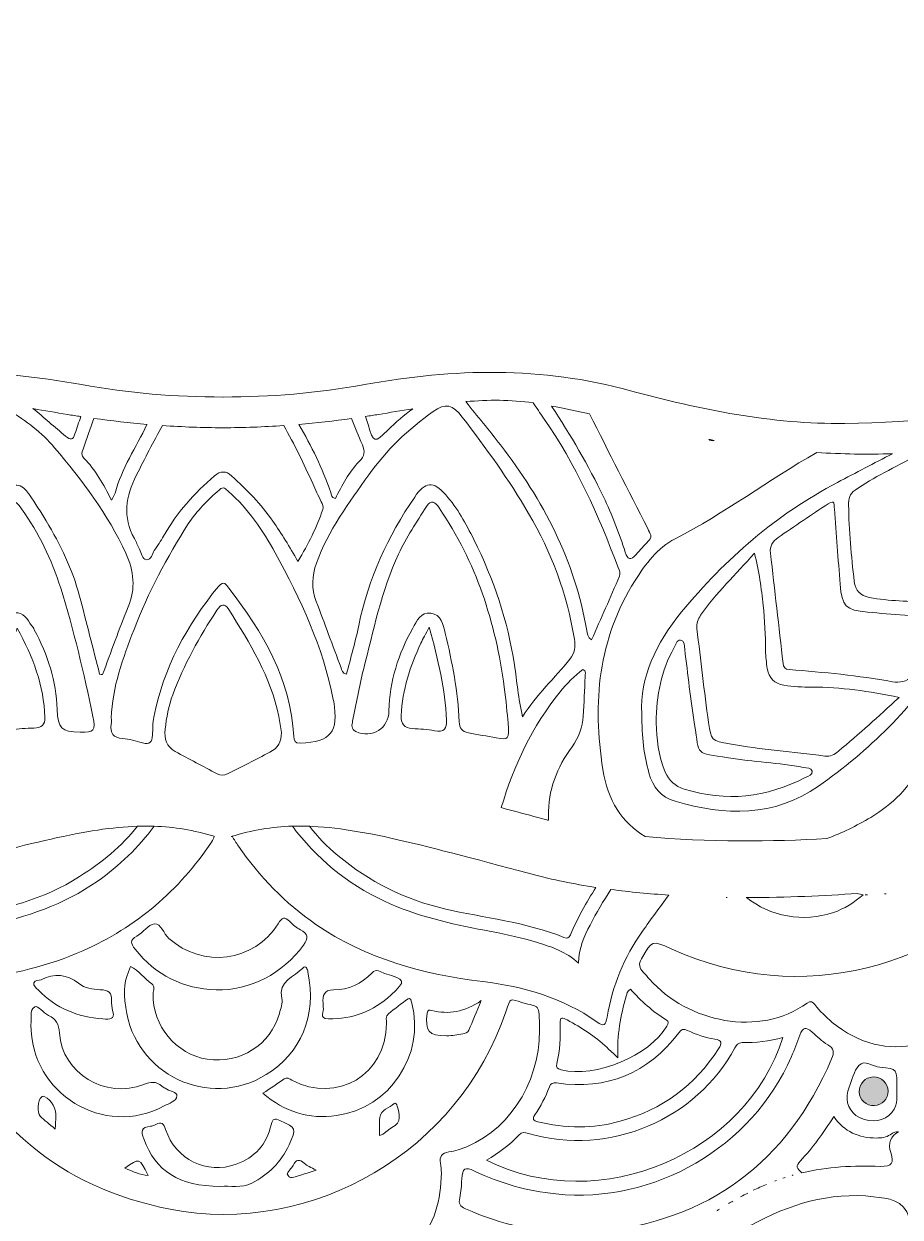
# Model space of a CAD drawing. Extents: x 316 to 1684, y -1896 to -103.
# Drawn here: x 911 to 1302, y -903 to -371 of the extents above; entities that cross this region are included whole.
import ezdxf

# ---------------------------------------------------------------- set-up
doc = ezdxf.new("R2010")
doc.units = 0
doc.header["$MEASUREMENT"] = 0
doc.layers.add('Layer 1', color=7, linetype='Continuous')

# ---------------------------------------------------------------- blocks, each defined once
blk = doc.blocks.new('block 2')
at = {"layer": 'Layer 1', "true_color": 0xfbd4ad}
h = blk.add_hatch(color=41, dxfattribs=at)
h.dxf.hatch_style = 2
edge = h.paths.add_edge_path()
edge.add_spline(control_points=[(1289.55, -840.44), (1285.96, -840.52), (1283.17, -843.49), (1283.29, -847.11), (1283.4, -850.64), (1286.46, -853.38), (1290.1, -853.21), (1293.47, -853.05), (1296.19, -850.16), (1296.16, -846.77), (1296.12, -843.18), (1293.17, -840.35), (1289.55, -840.44)], knot_values=[0, 0, 0, 0, 1, 1, 1, 2, 2, 2, 3, 3, 3, 4, 4, 4, 4], degree=3, periodic=1)
at = {"layer": 'Layer 1', "lineweight": 0}
for points, knots in [([(1673.34, -762.19), (1662.42, -742.78), (1645.38, -729.84), (1626.13, -719.79), (1579.9, -695.65), (1530.89, -691.29), (1480.17, -700.46), (1472.26, -701.89), (1464.42, -703.7), (1456.37, -704.91), (1469.08, -697.31), (1482.2, -690.52), (1494.42, -682.22), (1597.01, -612.54), (1651.13, -515.77), (1656.09, -391.82), (1657.77, -349.83), (1651.93, -308.69), (1637.06, -269.34), (1611.07, -200.5), (1565.67, -148.18), (1500.72, -113.18), (1495.34, -110.26), (1489.49, -108.12), (1483.74, -105.96), (1478.61, -104.02), (1473.29, -103.35), (1467.76, -104.63), (1456.24, -107.26), (1452.69, -116.14), (1459.89, -125.56), (1462.54, -129.04), (1465.99, -132.02), (1469.48, -134.7), (1504.07, -161.2), (1530.16, -194), (1547, -234.47), (1562.92, -272.74), (1566.44, -312.54), (1564.66, -353.22), (1563.42, -381.55), (1557.91, -408.96), (1544.9, -434.47), (1526.94, -469.68), (1498.13, -493.38), (1462.73, -508.98), (1403.63, -535.05), (1341.45, -548.51), (1276.91, -549.25), (1244.48, -549.61), (1212.44, -543.11), (1181.42, -534.64), (1141.75, -523.78), (1102.93, -524.66), (1063.01, -531.94), (1042.09, -535.74), (1021.1, -537.48), (1000.09, -537.46), (1000.09, -537.46), (999.91, -537.46), (999.91, -537.46), (978.9, -537.48), (957.91, -535.74), (936.99, -531.94), (897.07, -524.66), (858.25, -523.78), (818.58, -534.64), (787.56, -543.11), (755.52, -549.61), (723.09, -549.25), (658.55, -548.51), (596.37, -535.05), (537.27, -508.98), (501.87, -493.38), (473.06, -469.68), (455.1, -434.47), (442.09, -408.96), (436.58, -381.55), (435.34, -353.22), (433.56, -312.54), (437.08, -272.74), (453, -234.47), (469.84, -194), (495.93, -161.2), (530.52, -134.7), (534.01, -132.02), (537.46, -129.04), (540.11, -125.56), (547.31, -116.14), (543.76, -107.26), (532.24, -104.63), (526.71, -103.35), (521.39, -104.02), (516.26, -105.96), (510.51, -108.12), (504.66, -110.26), (499.28, -113.18), (434.33, -148.18), (388.93, -200.5), (362.94, -269.34), (348.07, -308.69), (342.23, -349.83), (343.91, -391.82), (348.87, -515.77), (402.99, -612.54), (505.58, -682.22), (517.8, -690.52), (530.92, -697.31), (543.63, -704.91), (535.58, -703.7), (527.74, -701.89), (519.83, -700.46), (469.11, -691.29), (420.1, -695.65), (373.87, -719.79), (354.62, -729.84), (337.58, -742.78), (326.66, -762.19), (315.82, -781.5), (317.18, -798.64), (331.61, -815.49), (368.81, -858.94), (417.78, -881), (472.89, -890.53), (504.31, -895.96), (535.11, -888.26), (565.83, -882.51), (590.21, -877.94), (614, -870.13), (639.08, -869.18), (649.66, -868.8), (660.2, -868.1), (670.74, -869.82), (672.19, -870.05), (673.96, -870.13), (674.55, -871.64), (675.23, -873.37), (673.43, -874.11), (672.36, -875.01), (668.06, -878.69), (663.71, -882.32), (659.38, -885.99), (620.72, -918.68), (588.9, -956.77), (568.23, -1003.36), (540.49, -1065.86), (541.29, -1129.7), (560.55, -1194.12), (578.08, -1252.81), (607.58, -1305.64), (640.94, -1356.5), (684.92, -1423.6), (735.47, -1485.8), (785.51, -1548.36), (833.7, -1608.6), (882.43, -1668.47), (924.51, -1733.29), (952.78, -1776.85), (977.69, -1822.09), (992.65, -1872.18), (994.88, -1879.62), (997.22, -1887), (999.91, -1895.77), (999.93, -1895.86), (999.96, -1895.94), (999.99, -1896.03), (999.99, -1896.01), (1000, -1896.01), (1000, -1896), (1000, -1896.01), (1000.01, -1896.01), (1000.01, -1896.03), (1000.04, -1895.94), (1000.07, -1895.86), (1000.09, -1895.77), (1002.78, -1887), (1005.12, -1879.62), (1007.35, -1872.18), (1022.31, -1822.09), (1047.22, -1776.85), (1075.49, -1733.29), (1117.57, -1668.47), (1166.3, -1608.6), (1214.49, -1548.36), (1264.53, -1485.8), (1315.08, -1423.6), (1359.06, -1356.5), (1392.42, -1305.64), (1421.92, -1252.81), (1439.45, -1194.12), (1458.71, -1129.7), (1459.51, -1065.86), (1431.77, -1003.36), (1411.1, -956.77), (1379.28, -918.68), (1340.62, -885.99), (1336.29, -882.32), (1331.94, -878.69), (1327.64, -875.01), (1326.57, -874.11), (1324.77, -873.37), (1325.45, -871.64), (1326.04, -870.13), (1327.81, -870.05), (1329.26, -869.82), (1339.8, -868.1), (1350.34, -868.8), (1360.92, -869.18), (1386, -870.13), (1409.79, -877.94), (1434.17, -882.51), (1464.89, -888.26), (1495.69, -895.96), (1527.11, -890.53), (1582.22, -881), (1631.19, -858.94), (1668.39, -815.49), (1682.82, -798.64), (1684.18, -781.5), (1673.34, -762.19)], [0, 0, 0, 0, 1, 1, 1, 2, 2, 2, 3, 3, 3, 4, 4, 4, 5, 5, 5, 6, 6, 6, 7, 7, 7, 8, 8, 8, 9, 9, 9, 10, 10, 10, 11, 11, 11, 12, 12, 12, 13, 13, 13, 14, 14, 14, 15, 15, 15, 16, 16, 16, 17, 17, 17, 18, 18, 18, 19, 19, 19, 20, 20, 20, 21, 21, 21, 22, 22, 22, 23, 23, 23, 24, 24, 24, 25, 25, 25, 26, 26, 26, 27, 27, 27, 28, 28, 28, 29, 29, 29, 30, 30, 30, 31, 31, 31, 32, 32, 32, 33, 33, 33, 34, 34, 34, 35, 35, 35, 36, 36, 36, 37, 37, 37, 38, 38, 38, 39, 39, 39, 40, 40, 40, 41, 41, 41, 42, 42, 42, 43, 43, 43, 44, 44, 44, 45, 45, 45, 46, 46, 46, 47, 47, 47, 48, 48, 48, 49, 49, 49, 50, 50, 50, 51, 51, 51, 52, 52, 52, 53, 53, 53, 54, 54, 54, 55, 55, 55, 56, 56, 56, 57, 57, 57, 58, 58, 58, 59, 59, 59, 60, 60, 60, 61, 61, 61, 62, 62, 62, 63, 63, 63, 64, 64, 64, 65, 65, 65, 66, 66, 66, 67, 67, 67, 68, 68, 68, 69, 69, 69, 70, 70, 70, 71, 71, 71, 72, 72, 72, 73, 73, 73, 73]), ([(904.63, -543.39), (912.18, -547.99), (919.17, -553.26), (925, -560.11), (937.35, -574.59), (948.68, -589.71), (956.7, -607.11), (960.34, -614.98), (961.15, -622.75), (957.76, -631), (953.68, -640.94), (950.1, -651.08), (946.31, -661.14), (945.88, -661.08), (945.46, -661.02), (945.03, -660.96), (942.05, -649.36), (939.12, -637.75), (936.08, -626.16), (932.94, -614.2), (927.53, -603.26), (921.21, -592.66), (918.83, -588.69), (916.34, -584.82), (913.8, -580.98), (910.36, -575.81), (906.07, -575.1), (901.99, -579.68), (896.95, -585.36), (892.98, -591.84), (889.37, -598.6), (882.48, -611.52), (877.67, -625.13), (873.78, -639.14), (871.09, -648.86), (870.01, -658.84), (868.69, -668.8), (868.47, -670.44), (868.22, -672.07), (867.85, -673.68), (867.46, -675.37), (867.7, -677.87), (865.82, -678.25), (864.03, -678.62), (863.75, -676.09), (862.86, -674.81), (858.65, -668.75), (853.79, -663.22), (848.59, -658.04), (844.3, -653.77), (842.71, -649.09), (843.78, -643.01), (846.52, -627.5), (852.23, -613.06), (858.73, -598.84), (864.83, -585.51), (873.96, -574.13), (881.9, -561.99), (885.67, -556.22), (889.58, -550.6), (894.17, -545.43), (897.82, -541.32), (899.89, -540.51), (904.63, -543.39)], [0, 0, 0, 0, 1, 1, 1, 2, 2, 2, 3, 3, 3, 4, 4, 4, 5, 5, 5, 6, 6, 6, 7, 7, 7, 8, 8, 8, 9, 9, 9, 10, 10, 10, 11, 11, 11, 12, 12, 12, 13, 13, 13, 14, 14, 14, 15, 15, 15, 16, 16, 16, 17, 17, 17, 18, 18, 18, 19, 19, 19, 20, 20, 20, 21, 21, 21, 21]), ([(1154.48, -654.27), (1147.69, -662.6), (1139.76, -669.95), (1133.38, -679.94), (1131.38, -671.58), (1130.89, -664.14), (1129.79, -656.8), (1126.81, -637.21), (1120.55, -618.72), (1111.69, -601), (1108.14, -593.9), (1104.43, -586.96), (1099.15, -581.06), (1093.47, -574.71), (1090.12, -575.07), (1085.34, -582.05), (1073.38, -599.54), (1064.68, -618.43), (1060.4, -639.3), (1058.91, -646.58), (1056.81, -653.74), (1054.99, -660.99), (1053.05, -660.5), (1052.93, -659.11), (1052.53, -658.07), (1048.82, -648.25), (1045.25, -638.37), (1041.48, -628.58), (1039.25, -622.81), (1039.53, -617.18), (1041.6, -611.46), (1046.85, -596.87), (1056.02, -584.65), (1064.87, -572.2), (1072.77, -561.06), (1082.47, -551.87), (1093.5, -543.94), (1099.01, -539.98), (1102.31, -540.85), (1106.53, -546.4), (1117.11, -560.24), (1127.36, -574.34), (1136.1, -589.4), (1146.19, -606.77), (1153.32, -625.35), (1156.44, -645.32), (1156.95, -648.61), (1156.59, -651.67), (1154.48, -654.27)], [0, 0, 0, 0, 1, 1, 1, 2, 2, 2, 3, 3, 3, 4, 4, 4, 5, 5, 5, 6, 6, 6, 7, 7, 7, 8, 8, 8, 9, 9, 9, 10, 10, 10, 11, 11, 11, 12, 12, 12, 13, 13, 13, 14, 14, 14, 15, 15, 15, 16, 16, 16, 16]), ([(1138.13, -540.09), (1139.65, -542.36), (1141.18, -544.61), (1142.73, -546.84), (1157.06, -567.48), (1167.23, -590.1), (1175.96, -613.47), (1176.44, -614.74), (1177.14, -616), (1176.55, -617.35), (1172.45, -626.77), (1168.29, -636.16), (1164.12, -645.66), (1162.12, -644.48), (1162.24, -642.87), (1161.99, -641.46), (1156.64, -610.42), (1142.58, -583.42), (1123.53, -558.78), (1118.51, -552.28), (1113.19, -546.01), (1108.14, -539.53), (1118.08, -538.67), (1128.07, -538.61), (1138.13, -540.09)], [0, 0, 0, 0, 1, 1, 1, 2, 2, 2, 3, 3, 3, 4, 4, 4, 5, 5, 5, 6, 6, 6, 7, 7, 7, 8, 8, 8, 8]), ([(1163.17, -545.01), (1171.83, -562.03), (1180.45, -579.08), (1189.11, -596.09), (1189.66, -597.15), (1190.13, -598.25), (1190.51, -599.06), (1190.59, -600.38), (1189.97, -601.04), (1189.36, -601.71), (1187.54, -603.71), (1185.71, -605.69), (1183.92, -607.7), (1181.59, -610.32), (1180.19, -610.07), (1179.09, -606.59), (1176.44, -598.14), (1173.22, -589.9), (1169.4, -581.92), (1162.67, -567.82), (1154.79, -554.46), (1146.27, -541.47), (1151.92, -542.51), (1157.55, -543.72), (1163.17, -545.01)], [0, 0, 0, 0, 1, 1, 1, 2, 2, 2, 3, 3, 3, 4, 4, 4, 5, 5, 5, 6, 6, 6, 7, 7, 7, 8, 8, 8, 8]), ([(930.78, -545.24), (932.75, -545.57), (934.72, -545.88), (936.68, -546.16), (935.77, -548.7), (934.89, -551.26), (934.05, -553.82), (933.12, -556.72), (932.22, -556.78), (929.83, -554.87), (924.91, -550.92), (920.37, -546.46), (915.32, -542.65), (920.48, -543.5), (925.63, -544.4), (930.78, -545.24)], [0, 0, 0, 0, 1, 1, 1, 2, 2, 2, 3, 3, 3, 4, 4, 4, 5, 5, 5, 5]), ([(966.12, -549.78), (961.24, -559.86), (954.91, -569.3), (951.89, -580.26), (951.67, -581.07), (951.15, -581.8), (950.32, -583.47), (946.68, -576.16), (943.16, -569.89), (938.01, -564.74), (936.73, -563.45), (937.14, -562.14), (937.66, -560.63), (939.23, -556.06), (940.83, -551.51), (942.5, -547), (950.4, -548.1), (958.3, -548.99), (966.2, -549.65), (966.18, -549.7), (966.15, -549.74), (966.12, -549.78)], [0, 0, 0, 0, 1, 1, 1, 2, 2, 2, 3, 3, 3, 4, 4, 4, 5, 5, 5, 6, 6, 6, 7, 7, 7, 7]), ([(1057.18, -547.05), (1057.18, -547.05), (1057.19, -547.05), (1057.19, -547.05), (1058.78, -550.97), (1060.37, -554.87), (1062.04, -558.76), (1063.32, -561.69), (1063.07, -563.79), (1060.64, -566.23), (1055.98, -570.92), (1052.92, -576.83), (1050.05, -582.7), (1048.11, -582.43), (1048.29, -580.91), (1047.95, -579.95), (1044.23, -569.27), (1039.35, -559.24), (1033.74, -549.65), (1041.57, -549), (1049.37, -548.13), (1057.18, -547.05)], [0, 0, 0, 0, 1, 1, 1, 2, 2, 2, 3, 3, 3, 4, 4, 4, 5, 5, 5, 6, 6, 6, 7, 7, 7, 7]), ([(1069.22, -545.24), (1074.29, -544.41), (1079.37, -543.53), (1084.46, -542.7), (1080.55, -545.52), (1076.97, -548.79), (1073.42, -552.18), (1067.22, -558.1), (1067.13, -557.96), (1064.56, -549.71), (1064.19, -548.53), (1063.86, -547.31), (1063.48, -546.13), (1065.39, -545.85), (1067.31, -545.55), (1069.22, -545.24)], [0, 0, 0, 0, 1, 1, 1, 2, 2, 2, 3, 3, 3, 4, 4, 4, 5, 5, 5, 5]), ([(1298.15, -562.73), (1289.97, -566.94), (1281.81, -571.21), (1273.67, -575.5), (1246.4, -589.87), (1223.7, -609.46), (1204.24, -633.24), (1192.79, -647.23), (1185.56, -662.5), (1186.5, -678.56), (1186.46, -689.11), (1187.48, -697.1), (1189.66, -704.97), (1191.4, -711.3), (1195.04, -715.8), (1201.28, -717.6), (1223.47, -724.01), (1245.49, -724.73), (1265.19, -710.83), (1287.65, -694.98), (1307.27, -676.06), (1321.93, -652.45), (1337.78, -626.92), (1350.61, -599.77), (1363.85, -572.85), (1367.37, -565.72), (1370.91, -558.6), (1374.31, -551.41), (1381.32, -549.84), (1388.29, -548.22), (1395.24, -546.48), (1380.08, -578.41), (1364.41, -610.08), (1347.74, -641.25), (1342.55, -650.96), (1335.73, -659.55), (1329.56, -668.61), (1322.52, -678.92), (1316.82, -690), (1311.16, -701.08), (1305.95, -711.27), (1298.24, -718.83), (1288.45, -724.75), (1282.04, -728.6), (1275.55, -731.75), (1268.92, -734.23), (1244.92, -735.53), (1215.88, -735.93), (1187.98, -733.28), (1177.67, -727.2), (1171.31, -717.13), (1169.14, -703.36), (1164.45, -673.74), (1167.02, -645.34), (1183.47, -619.26), (1188.21, -611.77), (1193.49, -604.68), (1201.36, -600.62), (1223.28, -589.27), (1243.08, -574.39), (1264.38, -562.17), (1275.61, -562.89), (1286.86, -563.1), (1298.15, -562.73)], [0, 0, 0, 0, 1, 1, 1, 2, 2, 2, 3, 3, 3, 4, 4, 4, 5, 5, 5, 6, 6, 6, 7, 7, 7, 8, 8, 8, 9, 9, 9, 10, 10, 10, 11, 11, 11, 12, 12, 12, 13, 13, 13, 14, 14, 14, 15, 15, 15, 16, 16, 16, 17, 17, 17, 18, 18, 18, 19, 19, 19, 20, 20, 20, 21, 21, 21, 21]), ([(999.91, -551.17), (999.91, -551.17), (1000.09, -551.17), (1000.09, -551.17), (1009.05, -551.14), (1018.03, -550.8), (1027, -550.17), (1031.75, -558.51), (1035.98, -567.17), (1039.91, -576.01), (1041.14, -578.74), (1042.4, -581.46), (1043.76, -584.12), (1044.32, -585.24), (1044.77, -586.35), (1044.38, -587.55), (1041.81, -595.53), (1037.96, -602.86), (1033.33, -610.69), (1029.57, -604.17), (1026.04, -598.34), (1022.16, -592.73), (1016.92, -585.14), (1010.53, -578.75), (1003.82, -572.6), (1001.32, -570.32), (998.85, -570.32), (996.23, -572.55), (987.2, -580.29), (979.38, -589.03), (973.49, -599.43), (972.23, -601.64), (970.86, -603.78), (969.36, -605.84), (968.28, -607.33), (968.12, -610.23), (965.89, -609.96), (963.93, -609.73), (963.7, -607.02), (962.81, -605.33), (961.98, -603.75), (961.36, -602.05), (960.5, -600.48), (955.18, -590.84), (956.51, -581.93), (961.45, -572.18), (965.21, -564.76), (968.98, -557.36), (973.05, -550.17), (982, -550.8), (990.96, -551.14), (999.91, -551.17)], [0, 0, 0, 0, 1, 1, 1, 2, 2, 2, 3, 3, 3, 4, 4, 4, 5, 5, 5, 6, 6, 6, 7, 7, 7, 8, 8, 8, 9, 9, 9, 10, 10, 10, 11, 11, 11, 12, 12, 12, 13, 13, 13, 14, 14, 14, 15, 15, 15, 16, 16, 16, 17, 17, 17, 17]), ([(1218.68, -556.77), (1217.73, -557.08), (1216.98, -556.96), (1216.33, -556.37), (1217.11, -556.5), (1217.9, -556.63), (1218.68, -556.77)], [0, 0, 0, 0, 1, 1, 1, 2, 2, 2, 2]), ([(1314.59, -629.2), (1305.68, -628.29), (1296.66, -628.56), (1287.8, -626.73), (1283.74, -625.88), (1281.6, -623.87), (1281.1, -619.61), (1279.75, -608.29), (1278.76, -596.96), (1278.57, -585.57), (1278.52, -582.88), (1278.99, -580.58), (1281.44, -578.93), (1289.87, -573.22), (1299.04, -568.85), (1308.86, -563.5), (1308.48, -568.84), (1308.14, -573.34), (1307.83, -577.83), (1307.4, -583.97), (1306.87, -590.08), (1306.61, -596.22), (1306.39, -601.8), (1306.66, -601.95), (1312.43, -601.52), (1321.54, -600.84), (1330.65, -600.11), (1339.77, -599.43), (1341.08, -599.33), (1342.4, -599.42), (1343.72, -599.42), (1344.09, -601.09), (1343.02, -602.11), (1342.41, -603.25), (1339.93, -607.86), (1336.73, -612.24), (1335.06, -617.12), (1331.56, -627.3), (1324.88, -630.23), (1314.59, -629.2)], [0, 0, 0, 0, 1, 1, 1, 2, 2, 2, 3, 3, 3, 4, 4, 4, 5, 5, 5, 6, 6, 6, 7, 7, 7, 8, 8, 8, 9, 9, 9, 10, 10, 10, 11, 11, 11, 12, 12, 12, 13, 13, 13, 13]), ([(1049.09, -672.25), (1049.14, -672.54), (1049.22, -672.82), (1049.26, -673.12), (1051.54, -686.79), (1048.12, -691.02), (1034.38, -691.74), (1031.97, -691.86), (1031.57, -690.43), (1031.48, -688.7), (1030.05, -663.09), (1017.84, -642.21), (1002.56, -622.69), (1001.36, -621.15), (1000.43, -618.86), (997.97, -621.84), (983.85, -639.03), (973.56, -658.1), (969.16, -680.06), (968.64, -682.69), (968.76, -685.43), (968.56, -688.12), (968.37, -690.96), (967.54, -692.68), (964.07, -691.54), (961.24, -690.61), (958.25, -689.9), (955.29, -689.64), (951.05, -689.29), (949.55, -687.25), (950.22, -683.21), (950.37, -682.32), (950.23, -681.4), (950.23, -680.5), (950.62, -666.6), (955.46, -653.83), (960.35, -641.09), (966.71, -624.52), (974.91, -608.86), (984.53, -593.99), (988.24, -588.25), (993.19, -583.38), (998.34, -578.79), (1000.28, -577.08), (1001.17, -578.5), (1002.4, -579.56), (1011.24, -587.23), (1017.59, -596.8), (1023.2, -606.89), (1034.66, -627.54), (1044.44, -648.89), (1049.09, -672.25)], [0, 0, 0, 0, 1, 1, 1, 2, 2, 2, 3, 3, 3, 4, 4, 4, 5, 5, 5, 6, 6, 6, 7, 7, 7, 8, 8, 8, 9, 9, 9, 10, 10, 10, 11, 11, 11, 12, 12, 12, 13, 13, 13, 14, 14, 14, 15, 15, 15, 16, 16, 16, 17, 17, 17, 17]), ([(936.3, -686.77), (927.95, -686.66), (926.46, -685.12), (926.15, -676.73), (925.68, -664.04), (921.92, -652.26), (915.93, -641.14), (915.57, -640.48), (915.2, -639.82), (914.73, -639.24), (912.75, -636.71), (911.27, -632.98), (907.3, -633.69), (903.6, -634.34), (902.32, -637.82), (901.49, -641.06), (898.16, -654.01), (895.51, -667.11), (894.96, -680.5), (894.79, -684.98), (893.26, -687.14), (888.87, -687.62), (885.6, -687.97), (882.36, -688.73), (879.09, -689.18), (873.62, -689.95), (872.55, -689.04), (872.97, -683.59), (874.49, -663.92), (877.73, -644.58), (884.19, -625.87), (888.87, -612.35), (895.29, -599.68), (903.16, -587.76), (906.4, -582.86), (906.99, -582.74), (910.25, -587.29), (917.97, -598.09), (923.71, -609.95), (927.69, -622.58), (933.59, -641.34), (938.01, -660.5), (942.01, -679.75), (943.35, -686.24), (942.7, -686.88), (936.3, -686.77)], [0, 0, 0, 0, 1, 1, 1, 2, 2, 2, 3, 3, 3, 4, 4, 4, 5, 5, 5, 6, 6, 6, 7, 7, 7, 8, 8, 8, 9, 9, 9, 10, 10, 10, 11, 11, 11, 12, 12, 12, 13, 13, 13, 14, 14, 14, 15, 15, 15, 15]), ([(1121.63, -689.29), (1117.49, -688.62), (1113.36, -687.81), (1109.24, -687.1), (1106.43, -686.61), (1105.29, -685.04), (1105.17, -682.13), (1104.65, -668.74), (1102.03, -655.65), (1098.96, -642.64), (1098.05, -638.86), (1097.08, -634.4), (1092.53, -633.74), (1088.05, -633.07), (1086.26, -637.38), (1084.49, -640.5), (1078.04, -651.89), (1074.15, -664.08), (1073.89, -677.29), (1073.73, -685.22), (1066.47, -689.75), (1059.12, -686.54), (1056.81, -685.53), (1057.4, -683.49), (1057.71, -681.88), (1059.19, -674.21), (1060.61, -666.54), (1062.52, -658.99), (1066.94, -641.58), (1070.54, -623.89), (1078.17, -607.42), (1081.63, -599.95), (1086.19, -593.16), (1090.6, -586.25), (1092.71, -582.94), (1094.43, -584.21), (1096.26, -586.89), (1112.77, -611.03), (1121.41, -638.01), (1125.24, -666.73), (1126.03, -672.68), (1126.55, -678.65), (1126.99, -682.68), (1127.29, -690.16), (1127.29, -690.21), (1121.63, -689.29)], [0, 0, 0, 0, 1, 1, 1, 2, 2, 2, 3, 3, 3, 4, 4, 4, 5, 5, 5, 6, 6, 6, 7, 7, 7, 8, 8, 8, 9, 9, 9, 10, 10, 10, 11, 11, 11, 12, 12, 12, 13, 13, 13, 14, 14, 14, 15, 15, 15, 15]), ([(1298.11, -664.32), (1282.89, -661.54), (1267.53, -660.12), (1252.13, -658.92), (1250.26, -658.77), (1249.58, -657.94), (1249.38, -656.15), (1247.54, -639.76), (1245.65, -623.38), (1243.77, -606.99), (1243.43, -603.97), (1244.81, -601.71), (1247.16, -600.1), (1254.57, -595.01), (1262.03, -589.98), (1269.51, -584.99), (1272.68, -582.89), (1272.13, -585.73), (1272.25, -587.29), (1273.14, -598.48), (1273.93, -609.7), (1274.82, -620.91), (1275.61, -630.65), (1277.28, -632.47), (1287.07, -633.34), (1298.12, -634.32), (1309.2, -635.01), (1320.27, -635.85), (1321.42, -635.94), (1322.56, -636.16), (1324.53, -636.45), (1318.46, -645.23), (1313.82, -654.29), (1306.82, -661.77), (1304.45, -664.32), (1301.27, -664.91), (1298.11, -664.32)], [0, 0, 0, 0, 1, 1, 1, 2, 2, 2, 3, 3, 3, 4, 4, 4, 5, 5, 5, 6, 6, 6, 7, 7, 7, 8, 8, 8, 9, 9, 9, 10, 10, 10, 11, 11, 11, 12, 12, 12, 12]), ([(1225.6, -692.03), (1217.66, -690.58), (1217.3, -690.46), (1216.21, -682.56), (1214.3, -668.61), (1212.73, -654.61), (1211, -640.63), (1210.72, -638.4), (1211.51, -636.45), (1212.69, -634.7), (1219.45, -624.76), (1228.34, -616.7), (1236.67, -606.98), (1238.73, -615.25), (1239.73, -622.75), (1240.56, -630.26), (1241.29, -636.98), (1241.57, -643.71), (1241.6, -650.47), (1241.6, -653.15), (1241.97, -655.84), (1242.38, -658.5), (1243.03, -662.7), (1245.61, -665.1), (1249.78, -665.86), (1253.92, -666.6), (1258.11, -666.71), (1262.31, -666.73), (1275.07, -666.74), (1287.62, -668.55), (1301.04, -671.31), (1296.18, -675.78), (1291.98, -679.72), (1287.68, -683.53), (1283.2, -687.51), (1278.65, -691.42), (1274.05, -695.28), (1272.34, -696.72), (1270.5, -697.78), (1267.94, -697.44), (1253.85, -695.58), (1239.63, -694.57), (1225.6, -692.03)], [0, 0, 0, 0, 1, 1, 1, 2, 2, 2, 3, 3, 3, 4, 4, 4, 5, 5, 5, 6, 6, 6, 7, 7, 7, 8, 8, 8, 9, 9, 9, 10, 10, 10, 11, 11, 11, 12, 12, 12, 13, 13, 13, 14, 14, 14, 14]), ([(1020.8, -695.77), (1014.54, -698.98), (1008.26, -702.14), (1002.03, -705.41), (1000.37, -706.27), (998.91, -706.18), (997.35, -705.35), (991.14, -702.04), (984.9, -698.77), (978.71, -695.43), (974.75, -693.27), (973.71, -689.69), (974.2, -685.49), (974.79, -680.26), (975.77, -675.09), (977.59, -670.16), (982.53, -656.73), (989.47, -644.35), (997.28, -632.41), (998.99, -629.79), (1000.62, -629.06), (1002.54, -632.16), (1011.92, -647.16), (1021.29, -662.17), (1024.88, -679.86), (1025.36, -682.22), (1025.61, -684.6), (1025.95, -686.97), (1026.07, -691), (1024.38, -693.93), (1020.8, -695.77)], [0, 0, 0, 0, 1, 1, 1, 2, 2, 2, 3, 3, 3, 4, 4, 4, 5, 5, 5, 6, 6, 6, 7, 7, 7, 8, 8, 8, 9, 9, 9, 10, 10, 10, 10]), ([(915.75, -684.97), (912.32, -685.01), (908.78, -685.15), (905.51, -686.05), (901, -687.28), (900.2, -685.24), (900.38, -681.54), (900.72, -673.89), (901.95, -666.34), (903.47, -658.86), (904.67, -652.91), (905.75, -646.92), (908.34, -640.4), (915.44, -653.35), (920.14, -666.11), (920.69, -680.15), (920.82, -683.55), (919.15, -684.92), (915.75, -684.97)], [0, 0, 0, 0, 1, 1, 1, 2, 2, 2, 3, 3, 3, 4, 4, 4, 5, 5, 5, 6, 6, 6, 6]), ([(1094.22, -686.2), (1091.01, -685.5), (1087.68, -685.37), (1084.38, -685.19), (1080.6, -684.98), (1079.15, -683.06), (1079.31, -679.36), (1079.81, -667.93), (1083.32, -657.33), (1088.14, -647.08), (1089.09, -645.08), (1090.2, -643.15), (1091.85, -640.03), (1095.88, -654.52), (1098.82, -667.78), (1099.55, -681.43), (1099.74, -685.07), (1098.51, -687.13), (1094.22, -686.2)], [0, 0, 0, 0, 1, 1, 1, 2, 2, 2, 3, 3, 3, 4, 4, 4, 5, 5, 5, 6, 6, 6, 6]), ([(1259.3, -707), (1242.01, -715.98), (1224.07, -718.02), (1205.31, -712.13), (1201.25, -710.86), (1198.65, -708.37), (1196.96, -704.59), (1193.69, -697.29), (1193.16, -689.54), (1192.9, -682.65), (1193.04, -670.31), (1195.16, -659.38), (1200.82, -649.32), (1201.59, -647.95), (1202.01, -645.57), (1203.78, -645.8), (1205.59, -646.02), (1205.4, -648.37), (1205.6, -649.91), (1207.07, -661.05), (1208.15, -672.25), (1209.95, -683.33), (1212.36, -698.09), (1209.95, -695.61), (1225.07, -698.24), (1236.14, -700.18), (1247.47, -700.28), (1258.51, -702.54), (1259.93, -702.82), (1262.06, -702.65), (1262.37, -704.2), (1262.72, -705.93), (1260.55, -706.35), (1259.3, -707)], [0, 0, 0, 0, 1, 1, 1, 2, 2, 2, 3, 3, 3, 4, 4, 4, 5, 5, 5, 6, 6, 6, 7, 7, 7, 8, 8, 8, 9, 9, 9, 10, 10, 10, 11, 11, 11, 11]), ([(1161.22, -662.07), (1161.01, -667.91), (1160.76, -673.76), (1160.35, -679.6), (1160.01, -684.6), (1158.54, -689.08), (1155.44, -693.31), (1148.75, -702.45), (1144.64, -712.62), (1144.93, -724.26), (1144.95, -724.85), (1144.95, -725.44), (1144.95, -726.04), (1144.68, -725.98), (1144.4, -725.9), (1144.13, -725.83), (1144.13, -725.83), (1138.47, -724.32), (1138.47, -724.32), (1133.41, -722.96), (1128.57, -721.67), (1123.91, -720.43), (1129.47, -701.67), (1137.67, -684.23), (1150.08, -668.81), (1153.09, -665.07), (1156.53, -661.77), (1160.26, -658.83), (1161.93, -659.64), (1161.27, -661.02), (1161.22, -662.07)], [0, 0, 0, 0, 1, 1, 1, 2, 2, 2, 3, 3, 3, 4, 4, 4, 5, 5, 5, 6, 6, 6, 7, 7, 7, 8, 8, 8, 9, 9, 9, 10, 10, 10, 10]), ([(1166.07, -755.95), (1161.79, -762.69), (1157.83, -769.63), (1154.7, -777.06), (1154.02, -778.67), (1153.27, -778.84), (1151.8, -778.24), (1134.69, -771.33), (1116.34, -769.62), (1098.57, -765.48), (1080.99, -761.39), (1065.08, -753.42), (1051.11, -741.74), (1046.3, -737.72), (1042.11, -733.36), (1038.44, -728.71), (1035.88, -728.62), (1033.36, -728.6), (1030.89, -728.68), (1054.75, -727.93), (1082.12, -735.26), (1131.97, -748.61), (1131.97, -748.61), (1137.64, -750.12), (1137.64, -750.12), (1146.72, -752.55), (1156.28, -754.46), (1166.07, -755.95)], [0, 0, 0, 0, 1, 1, 1, 2, 2, 2, 3, 3, 3, 4, 4, 4, 5, 5, 5, 6, 6, 6, 7, 7, 7, 8, 8, 8, 9, 9, 9, 9]), ([(827.37, -756.87), (829.48, -760.07), (831.53, -763.31), (833.4, -766.66), (837.28, -773.6), (841.22, -780.51), (842.01, -788.81), (858.21, -778.47), (876.86, -776.79), (894.93, -772.95), (912.36, -769.24), (929.27, -763.61), (943.95, -753.28), (953.84, -746.31), (962.41, -738.18), (969.25, -728.69), (978.32, -728.98), (986.89, -730.45), (996, -733.2), (995.84, -734.03), (995.46, -734.87), (994.85, -735.77), (980.37, -757.41), (961.39, -773.58), (937.53, -784.22), (922.11, -791.08), (905.93, -794.68), (889.37, -797.08), (872.8, -799.46), (856.28, -802), (841.57, -810.85), (837.83, -813.1), (834.15, -815.46), (830.12, -817.99), (829.3, -814.15), (828.64, -810.58), (827.73, -807.06), (824.43, -794.28), (818.87, -782.56), (810.88, -772.01), (807.73, -767.83), (804.59, -763.63), (801.55, -759.37), (810.19, -758.8), (818.85, -757.99), (827.37, -756.87)], [0, 0, 0, 0, 1, 1, 1, 2, 2, 2, 3, 3, 3, 4, 4, 4, 5, 5, 5, 6, 6, 6, 7, 7, 7, 8, 8, 8, 9, 9, 9, 10, 10, 10, 11, 11, 11, 12, 12, 12, 13, 13, 13, 14, 14, 14, 15, 15, 15, 15]), ([(862.36, -750.12), (862.36, -750.12), (868.03, -748.61), (868.03, -748.61), (912.96, -736.58), (939.63, -729.44), (961.92, -728.7), (954.84, -737.72), (945.93, -744.83), (936.06, -751.15), (919.89, -761.49), (902.01, -765.91), (883.38, -769.02), (871.72, -770.97), (859.88, -773.05), (848.93, -778.03), (846.87, -778.97), (846.02, -778.49), (845.18, -776.49), (842.13, -769.26), (838.34, -762.47), (834.18, -755.9), (834.18, -755.9), (834.18, -755.9), (834.17, -755.9), (843.88, -754.42), (853.36, -752.53), (862.36, -750.12)], [0, 0, 0, 0, 1, 1, 1, 2, 2, 2, 3, 3, 3, 4, 4, 4, 5, 5, 5, 6, 6, 6, 7, 7, 7, 8, 8, 8, 9, 9, 9, 9]), ([(969.25, -728.69), (966.85, -728.61), (964.41, -728.61), (961.92, -728.7), (964.41, -728.61), (966.85, -728.61), (969.25, -728.69)], [0, 0, 0, 0, 1, 1, 1, 2, 2, 2, 2]), ([(1170.99, -813.76), (1170.33, -817.45), (1169.85, -818.26), (1166.41, -815.83), (1151.19, -805.11), (1134.02, -800.18), (1115.63, -797.93), (1089.15, -794.69), (1063.73, -787.79), (1041.29, -772.43), (1027.53, -763.02), (1016.38, -751.2), (1006.83, -737.55), (1005.84, -736.11), (1004.91, -734.66), (1003.98, -733.21), (1003.88, -733.24), (1003.77, -733.27), (1003.67, -733.3), (1012.95, -730.47), (1021.66, -728.97), (1030.89, -728.68), (1031.5, -729.51), (1032.09, -730.35), (1032.74, -731.16), (1044.05, -745.33), (1057.96, -756.12), (1074.77, -763.43), (1089.11, -769.66), (1104.15, -772.73), (1119.33, -775.59), (1126.3, -776.9), (1133.22, -778.47), (1140, -780.57), (1146.36, -782.53), (1152.72, -784.5), (1158.32, -789.73), (1158.37, -782.92), (1160.89, -777.8), (1163.45, -772.74), (1166.23, -767.26), (1169.39, -762.02), (1172.72, -756.89), (1172.72, -756.89), (1172.72, -756.89), (1172.72, -756.89), (1181.24, -758.01), (1189.89, -758.82), (1198.53, -759.38), (1194.61, -764.75), (1190.62, -770.08), (1186.77, -775.51), (1178.63, -787.05), (1173.44, -799.89), (1170.99, -813.76)], [0, 0, 0, 0, 1, 1, 1, 2, 2, 2, 3, 3, 3, 4, 4, 4, 5, 5, 5, 6, 6, 6, 7, 7, 7, 8, 8, 8, 9, 9, 9, 10, 10, 10, 11, 11, 11, 12, 12, 12, 13, 13, 13, 14, 14, 14, 15, 15, 15, 16, 16, 16, 17, 17, 17, 18, 18, 18, 18]), ([(1271.33, -816.09), (1268.49, -813.72), (1265.83, -811.16), (1263.61, -808.2), (1262.6, -806.87), (1261.73, -806.37), (1260.13, -807.52), (1238.93, -822.89), (1206.98, -816.2), (1189.92, -796.84), (1188.99, -795.79), (1188.07, -794.69), (1187.08, -793.69), (1185.25, -791.85), (1185.04, -790.2), (1186.4, -787.74), (1191.03, -779.46), (1190.91, -779.38), (1199.58, -783.35), (1257.47, -809.83), (1321.24, -791.47), (1357.95, -747.33), (1375.21, -742.93), (1392.31, -737.94), (1409.41, -732.95), (1404.77, -738.47), (1399.1, -742.55), (1393.54, -744.37), (1390.07, -745.5), (1389.67, -746.47), (1391.57, -749.74), (1400.21, -764.56), (1396.01, -782.55), (1381.46, -794.58), (1369.34, -804.59), (1355.63, -805.95), (1341.94, -798.38), (1339.96, -797.27), (1338.85, -796.56), (1337.64, -799.5), (1326.05, -827.91), (1294.84, -835.66), (1271.33, -816.09)], [0, 0, 0, 0, 1, 1, 1, 2, 2, 2, 3, 3, 3, 4, 4, 4, 5, 5, 5, 6, 6, 6, 7, 7, 7, 8, 8, 8, 9, 9, 9, 10, 10, 10, 11, 11, 11, 12, 12, 12, 13, 13, 13, 14, 14, 14, 14]), ([(1282.4, -758.66), (1283.21, -758.98), (1284.12, -759.14), (1285.12, -759.22), (1285.12, -759.22), (1285.11, -759.22), (1285.1, -759.22), (1281.15, -762.69), (1276.58, -765.54), (1271.82, -767.15), (1258.4, -771.73), (1243.45, -768.8), (1233.13, -760.48), (1233.08, -760.48), (1233.02, -760.47), (1232.96, -760.47), (1233.06, -760.47), (1233.16, -760.48), (1233.25, -760.48), (1251.12, -760.48), (1268.02, -759.69), (1282.4, -758.66)], [0, 0, 0, 0, 1, 1, 1, 2, 2, 2, 3, 3, 3, 4, 4, 4, 5, 5, 5, 6, 6, 6, 7, 7, 7, 7]), ([(1287.07, -759.26), (1286.7, -759.28), (1286.35, -759.28), (1286, -759.27), (1286.35, -759.27), (1286.7, -759.27), (1287.07, -759.26)], [0, 0, 0, 0, 1, 1, 1, 2, 2, 2, 2]), ([(1295.35, -758.79), (1295.07, -758.81), (1294.79, -758.84), (1294.51, -758.86), (1294.79, -758.84), (1295.07, -758.81), (1295.35, -758.79)], [0, 0, 0, 0, 1, 1, 1, 2, 2, 2, 2]), ([(1224, -760.4), (1224.18, -760.4), (1224.35, -760.4), (1224.52, -760.4), (1224.43, -760.4), (1224.35, -760.4), (1224.26, -760.4), (1224.17, -760.4), (1224.09, -760.4), (1224, -760.4)], [0, 0, 0, 0, 1, 1, 1, 2, 2, 2, 3, 3, 3, 3]), ([(1024.57, -772.16), (1026.3, -769.4), (1027.35, -768.73), (1029.74, -771.22), (1031.1, -772.62), (1032.72, -773.89), (1034.44, -774.83), (1037.86, -776.67), (1038.03, -778.52), (1035.76, -781.72), (1026.81, -794.26), (1011.89, -802.06), (996.91, -801.65), (982.14, -801.05), (970.03, -795.27), (960.84, -783.48), (958.87, -780.97), (958.33, -779.47), (961.58, -777.64), (964.38, -776.05), (966.7, -772.44), (969.44, -772.24), (972.32, -772), (973.52, -776.56), (975.89, -778.69), (990.9, -792.21), (1013.82, -789.31), (1024.57, -772.16)], [0, 0, 0, 0, 1, 1, 1, 2, 2, 2, 3, 3, 3, 4, 4, 4, 5, 5, 5, 6, 6, 6, 7, 7, 7, 8, 8, 8, 9, 9, 9, 9]), ([(968.28, -798.97), (969.84, -800.05), (968.92, -801.88), (968.89, -803.36), (968.47, -817.58), (979.01, -830.35), (992.99, -832.52), (1007.5, -834.76), (1021.2, -826.09), (1025.1, -812.09), (1025.71, -809.93), (1026.63, -807.51), (1026.18, -805.46), (1024.5, -797.52), (1031.7, -795.92), (1035.48, -791.97), (1037.04, -790.34), (1037.58, -792.64), (1037.78, -793.64), (1041.79, -813.44), (1034.6, -829.87), (1019.26, -839.34), (993.64, -855.2), (960.62, -839.31), (956.64, -809.44), (955.54, -801.22), (955.97, -797.56), (958.78, -791.28), (962.65, -792.99), (964.92, -796.65), (968.28, -798.97)], [0, 0, 0, 0, 1, 1, 1, 2, 2, 2, 3, 3, 3, 4, 4, 4, 5, 5, 5, 6, 6, 6, 7, 7, 7, 8, 8, 8, 9, 9, 9, 10, 10, 10, 10]), ([(1044.54, -809.35), (1044.54, -808.69), (1044.57, -808.11), (1044.54, -807.55), (1044.34, -804.18), (1044.68, -801.66), (1049.25, -801.63), (1055.86, -801.59), (1061.69, -799.03), (1066.25, -794.12), (1068.42, -791.76), (1070.12, -793.85), (1071.96, -794.35), (1081.35, -797), (1081.68, -797.4), (1074.77, -803.92), (1067.09, -811.19), (1057.55, -814.64), (1046.9, -814.59), (1042.16, -814.58), (1045.51, -811), (1044.54, -809.35)], [0, 0, 0, 0, 1, 1, 1, 2, 2, 2, 3, 3, 3, 4, 4, 4, 5, 5, 5, 6, 6, 6, 7, 7, 7, 7]), ([(950.88, -811.47), (952.05, -814.61), (949.63, -814.83), (946.43, -814.59), (935.25, -813.76), (925.5, -809.84), (917.69, -801.62), (916.84, -800.71), (915.41, -799.86), (915.75, -798.53), (916.12, -797.09), (917.91, -797.62), (918.96, -797.11), (924.89, -794.16), (930.38, -794.58), (935.65, -798.7), (938.43, -800.88), (941.93, -801.45), (945.23, -801.54), (948.96, -801.65), (950.62, -802.82), (950.31, -806.6), (950.22, -807.85), (950.59, -809.1), (950.88, -811.47)], [0, 0, 0, 0, 1, 1, 1, 2, 2, 2, 3, 3, 3, 4, 4, 4, 5, 5, 5, 6, 6, 6, 7, 7, 7, 8, 8, 8, 8]), ([(1197.64, -817.73), (1189.91, -831.07), (1165.91, -840.97), (1150.57, -837.24), (1148.81, -836.81), (1148.14, -836.26), (1148.59, -834.43), (1150.01, -828.6), (1150.41, -822.65), (1150.1, -816.69), (1149.93, -813.47), (1151.24, -813.9), (1153.26, -815.01), (1159.65, -818.44), (1165.7, -822.36), (1171, -827.37), (1172.32, -828.62), (1173.65, -829.84), (1175.79, -831.84), (1175.47, -821.77), (1176.92, -812.99), (1179.57, -804.41), (1179.89, -803.36), (1179.86, -802.11), (1181.4, -801.32), (1186.08, -806.47), (1191.28, -811.25), (1197.35, -814.95), (1198.77, -815.82), (1198.25, -816.68), (1197.64, -817.73)], [0, 0, 0, 0, 1, 1, 1, 2, 2, 2, 3, 3, 3, 4, 4, 4, 5, 5, 5, 6, 6, 6, 7, 7, 7, 8, 8, 8, 9, 9, 9, 10, 10, 10, 10]), ([(976.4, -899.34), (1040.11, -911.73), (1105.38, -873.09), (1125.91, -811.34), (1128.13, -804.66), (1127.83, -805.73), (1133.08, -807.25), (1141.21, -809.61), (1140.6, -806.88), (1140.97, -819.58), (1140.98, -844.12), (1126.13, -866.01), (1104.68, -872.97), (1102.14, -873.8), (1098.51, -873.68), (1097.28, -875.38), (1096.04, -877.08), (1097.28, -880.5), (1097.22, -883.16), (1096.99, -895.11), (1094.47, -906.33), (1085.71, -915.17), (1073.78, -927.23), (1053.91, -930.74), (1038.42, -923.47), (1035.62, -922.17), (1035.19, -923.12), (1034.54, -925.46), (1029.88, -941.98), (1017.25, -951.2), (999.41, -951.18), (981.95, -951.17), (969.41, -941.94), (964.67, -925.46), (964.05, -923.27), (963.65, -922.35), (961.05, -923.44), (931.93, -935.6), (903.32, -917.51), (902.17, -886.28), (902.04, -882.61), (903.52, -878.09), (901.86, -875.5), (900.39, -873.25), (895.5, -873.37), (892.24, -872.09), (869.52, -863.25), (854.62, -836.43), (858.66, -811.97), (858.93, -810.36), (859.49, -809.32), (861.06, -808.93), (861.47, -808.81), (861.89, -808.67), (862.29, -808.56), (865.27, -807.71), (868.63, -805.63), (871.18, -806.35), (874, -807.15), (873.53, -811.6), (874.65, -814.38), (893.46, -860.84), (927.08, -889.74), (976.4, -899.34)], [0, 0, 0, 0, 1, 1, 1, 2, 2, 2, 3, 3, 3, 4, 4, 4, 5, 5, 5, 6, 6, 6, 7, 7, 7, 8, 8, 8, 9, 9, 9, 10, 10, 10, 11, 11, 11, 12, 12, 12, 13, 13, 13, 14, 14, 14, 15, 15, 15, 16, 16, 16, 17, 17, 17, 18, 18, 18, 19, 19, 19, 20, 20, 20, 21, 21, 21, 21]), ([(1072.77, -816.68), (1072.77, -815.15), (1072.27, -813.45), (1073.7, -812.3), (1076.54, -810.01), (1079.34, -807.65), (1082.39, -805.67), (1083.51, -804.95), (1083.81, -806.54), (1084.04, -807.48), (1090.01, -830.72), (1074.32, -854.24), (1050.54, -857.63), (1038.18, -859.39), (1027.35, -855.95), (1017.75, -847.7), (1021.1, -845.44), (1024.16, -843.44), (1027.15, -841.32), (1028.6, -840.3), (1029.53, -841.31), (1030.61, -841.87), (1050.86, -852.49), (1072.65, -839.47), (1072.77, -816.68)], [0, 0, 0, 0, 1, 1, 1, 2, 2, 2, 3, 3, 3, 4, 4, 4, 5, 5, 5, 6, 6, 6, 7, 7, 7, 8, 8, 8, 8]), ([(1090.97, -812), (1091.19, -810.48), (1091.85, -810.48), (1092.95, -810.76), (1100.43, -812.7), (1107.45, -811.59), (1115.01, -806.41), (1112.82, -811.62), (1111.12, -815.57), (1109.49, -819.56), (1108.97, -820.85), (1107.85, -821.09), (1106.75, -821.25), (1104.37, -821.62), (1101.97, -822.02), (1099.58, -822.06), (1091.56, -822.21), (1089.77, -820.01), (1090.97, -812)], [0, 0, 0, 0, 1, 1, 1, 2, 2, 2, 3, 3, 3, 4, 4, 4, 5, 5, 5, 6, 6, 6, 6]), ([(916.12, -809.21), (917.69, -808.29), (919.92, -812), (922.23, -813.01), (925.72, -814.55), (926.82, -816.97), (927.11, -820.88), (928.44, -838.84), (947.44, -850.36), (964.7, -843.78), (967.76, -842.61), (970.22, -842.2), (972.72, -844.55), (973.12, -844.93), (973.71, -845.1), (974.17, -845.44), (975.92, -846.77), (979.6, -847.03), (979.45, -848.87), (979.27, -851.25), (975.92, -852.15), (973.73, -853.35), (947.11, -867.79), (914.27, -847.91), (914.43, -817.09), (914.89, -814.62), (913.6, -810.7), (916.12, -809.21)], [0, 0, 0, 0, 1, 1, 1, 2, 2, 2, 3, 3, 3, 4, 4, 4, 5, 5, 5, 6, 6, 6, 7, 7, 7, 8, 8, 8, 9, 9, 9, 9]), ([(1271.01, -832.31), (1251.26, -878.62), (1216.48, -904.51), (1166.33, -909.58), (1163.51, -909.86), (1160.67, -909.91), (1157.83, -910.06), (1140.44, -909.85), (1123.81, -906.24), (1107.92, -899.14), (1105.54, -898.07), (1104.8, -896.93), (1105.42, -894.33), (1106.06, -891.59), (1106.12, -888.71), (1106.32, -885.88), (1106.66, -881.06), (1107.77, -880.3), (1112, -882.36), (1123.48, -887.91), (1135.54, -891.22), (1148.25, -892.55), (1192.04, -897.11), (1235.44, -871.87), (1253.16, -831.35), (1254.53, -828.23), (1255.64, -825.02), (1256.86, -821.85), (1258.25, -818.3), (1259.51, -817.99), (1262.35, -820.43), (1264.61, -822.37), (1266.75, -824.56), (1269.29, -826.04), (1272.22, -827.76), (1272.16, -829.62), (1271.01, -832.31)], [0, 0, 0, 0, 1, 1, 1, 2, 2, 2, 3, 3, 3, 4, 4, 4, 5, 5, 5, 6, 6, 6, 7, 7, 7, 8, 8, 8, 9, 9, 9, 10, 10, 10, 11, 11, 11, 12, 12, 12, 12]), ([(1117.33, -877.55), (1122.91, -874.22), (1127.67, -870.69), (1131.75, -866.31), (1133.07, -864.89), (1134.36, -865.08), (1135.97, -865.56), (1172.57, -876.1), (1210.75, -859.22), (1227.97, -827.46), (1228.68, -826.15), (1229.39, -825.11), (1231.14, -825.14), (1237.23, -825.26), (1243.24, -824.41), (1249.33, -822.86), (1233.27, -874.15), (1168.1, -902.87), (1117.33, -877.55)], [0, 0, 0, 0, 1, 1, 1, 2, 2, 2, 3, 3, 3, 4, 4, 4, 5, 5, 5, 6, 6, 6, 6]), ([(1220.69, -827.89), (1210.16, -844.22), (1195.57, -854.99), (1176.84, -860.16), (1170.66, -861.86), (1164.33, -862.63), (1159.18, -862.64), (1151.95, -862.55), (1146.04, -861.9), (1140.23, -860.41), (1138.25, -859.9), (1137.55, -859.27), (1138.88, -857.32), (1141.53, -853.42), (1143.68, -849.27), (1145.32, -844.86), (1145.93, -843.2), (1146.84, -842.86), (1148.54, -843.1), (1171.03, -846.25), (1189.26, -838.94), (1202.94, -820.72), (1204.12, -819.13), (1205.1, -818.94), (1206.83, -819.74), (1210.69, -821.51), (1214.75, -822.92), (1218.96, -823.57), (1222.32, -824.09), (1222.33, -825.36), (1220.69, -827.89)], [0, 0, 0, 0, 1, 1, 1, 2, 2, 2, 3, 3, 3, 4, 4, 4, 5, 5, 5, 6, 6, 6, 7, 7, 7, 8, 8, 8, 9, 9, 9, 10, 10, 10, 10]), ([(1296.5, -857.57), (1292.6, -860.72), (1286.57, -860.88), (1281.88, -857.54), (1278.06, -854.83), (1276.8, -849.61), (1278.8, -844.99), (1280.22, -841.74), (1280.9, -837.86), (1283.14, -835.36), (1285.78, -832.42), (1289.34, -835.82), (1292.53, -836.07), (1300.33, -836.69), (1300.3, -836.91), (1300.06, -846.26), (1300.12, -849.59), (1300.71, -854.16), (1296.5, -857.57)], [0, 0, 0, 0, 1, 1, 1, 2, 2, 2, 3, 3, 3, 4, 4, 4, 5, 5, 5, 6, 6, 6, 6]), ([(1289.55, -840.44), (1285.96, -840.52), (1283.17, -843.49), (1283.29, -847.11), (1283.4, -850.64), (1286.46, -853.38), (1290.1, -853.21), (1293.47, -853.05), (1296.19, -850.16), (1296.16, -846.77), (1296.12, -843.18), (1293.17, -840.35), (1289.55, -840.44)], [0, 0, 0, 0, 1, 1, 1, 2, 2, 2, 3, 3, 3, 4, 4, 4, 4]), ([(925.56, -858.34), (925.38, -859.73), (925.37, -861.15), (925.22, -863.62), (922.6, -861.38), (920.51, -859.76), (918.59, -857.94), (917.01, -856.43), (917.48, -850.78), (919.14, -849.36), (919.64, -848.93), (920.04, -848.97), (920.63, -849.24), (923.47, -850.54), (925.94, -855.11), (925.56, -858.34)], [0, 0, 0, 0, 1, 1, 1, 2, 2, 2, 3, 3, 3, 4, 4, 4, 5, 5, 5, 5]), ([(1075.23, -862.95), (1073.26, -863.96), (1071.87, -865.95), (1069.74, -866.56), (1069.74, -863.82), (1069.43, -861.1), (1069.81, -858.48), (1070.31, -854.98), (1074, -854.28), (1076.22, -852.27), (1076.85, -851.69), (1077.39, -852.73), (1077.56, -853.41), (1078.48, -856.99), (1079.8, -860.58), (1075.23, -862.95)], [0, 0, 0, 0, 1, 1, 1, 2, 2, 2, 3, 3, 3, 4, 4, 4, 5, 5, 5, 5]), ([(964.64, -868.07), (963.39, -864.65), (963.56, -862.72), (967.63, -862.4), (968.46, -862.33), (969.32, -862.01), (970.06, -861.61), (972.68, -860.19), (973.52, -861.22), (974.39, -863.85), (978.86, -877.2), (992.71, -884.02), (1005.78, -879.34), (1014.16, -876.37), (1019.47, -870.36), (1021.42, -861.71), (1022.06, -858.87), (1022.89, -858.78), (1025.3, -859.87), (1032.77, -863.29), (1032.83, -863.19), (1029.38, -870.7), (1025.89, -878.35), (1020.27, -883.96), (1012.8, -887.72), (1008.12, -890.07), (1003.03, -888.83), (998.91, -889.21), (980.22, -889.02), (969.94, -882.42), (964.64, -868.07)], [0, 0, 0, 0, 1, 1, 1, 2, 2, 2, 3, 3, 3, 4, 4, 4, 5, 5, 5, 6, 6, 6, 7, 7, 7, 8, 8, 8, 9, 9, 9, 10, 10, 10, 10]), ([(1290.98, -867.63), (1293.15, -867.61), (1295.39, -867.39), (1297.09, -866.15), (1298.7, -864.99), (1299.79, -864.61), (1300.68, -864.93), (1300.71, -864.92), (1300.74, -864.9), (1300.77, -864.89), (1297.31, -866.89), (1295.89, -869.6), (1297.47, -874.52), (1298.76, -878.53), (1298.06, -880.48), (1292.65, -880.26), (1280.84, -879.76), (1269.15, -880.49), (1257.78, -883.17), (1257.75, -883.14), (1257.72, -883.12), (1257.69, -883.1), (1255.53, -881.25), (1254.88, -880.17), (1257.09, -877.85), (1262.66, -871.98), (1267.31, -865.38), (1271.94, -858.1), (1276.73, -864.83), (1283.17, -867.69), (1290.98, -867.63)], [0, 0, 0, 0, 1, 1, 1, 2, 2, 2, 3, 3, 3, 4, 4, 4, 5, 5, 5, 6, 6, 6, 7, 7, 7, 8, 8, 8, 9, 9, 9, 10, 10, 10, 10]), ([(966.7, -884.31), (962.93, -883.93), (959.79, -882.63), (956.28, -881.01), (962.69, -876.41), (962.69, -876.41), (966.7, -884.31)], [0, 0, 0, 0, 1, 1, 1, 2, 2, 2, 2]), ([(1029.69, -881.86), (1030.15, -881.16), (1030.83, -880.57), (1031.19, -879.83), (1032.46, -877.14), (1033.97, -876.89), (1036.2, -878.93), (1037.41, -880.02), (1039.06, -880.63), (1041.47, -882.02), (1037.66, -883.2), (1034.62, -884.12), (1031.58, -885.1), (1030.5, -885.44), (1029.59, -885.19), (1028.94, -884.37), (1028.06, -883.28), (1029.2, -882.61), (1029.69, -881.86)], [0, 0, 0, 0, 1, 1, 1, 2, 2, 2, 3, 3, 3, 4, 4, 4, 5, 5, 5, 6, 6, 6, 6]), ([(1246.54, -886.53), (1246.25, -886.64), (1245.95, -886.74), (1245.66, -886.85), (1245.95, -886.74), (1246.25, -886.64), (1246.54, -886.53)], [0, 0, 0, 0, 1, 1, 1, 2, 2, 2, 2]), ([(1250.32, -885.24), (1249.99, -885.34), (1249.66, -885.45), (1249.34, -885.56), (1249.66, -885.45), (1249.99, -885.34), (1250.32, -885.24)], [0, 0, 0, 0, 1, 1, 1, 2, 2, 2, 2]), ([(1253.94, -884.16), (1253.76, -884.21), (1253.58, -884.26), (1253.39, -884.32), (1253.58, -884.26), (1253.76, -884.21), (1253.94, -884.16)], [0, 0, 0, 0, 1, 1, 1, 2, 2, 2, 2]), ([(1296.97, -985.07), (1290.83, -993.74), (1289.05, -1001.38), (1289.07, -1011.45), (1289.1, -1037.43), (1285.04, -1063.17), (1277.53, -1087.92), (1260.93, -1142.66), (1239.21, -1195.5), (1215, -1247.29), (1207.41, -1263.54), (1199.15, -1279.45), (1188.46, -1295.65), (1182.45, -1281.35), (1176.1, -1268.82), (1165.81, -1259.53), (1156.04, -1250.71), (1151.52, -1239.92), (1148.81, -1227.76), (1148.17, -1224.88), (1147.45, -1222.01), (1146.83, -1219.13), (1137.24, -1173.96), (1137.64, -1128.63), (1144.77, -1083.22), (1150.82, -1044.65), (1159.58, -1006.88), (1177.29, -971.72), (1190.82, -944.86), (1208.49, -921.46), (1235.19, -906.52), (1251.95, -897.14), (1270.07, -891.58), (1289.71, -893.78), (1296.26, -894.52), (1303.09, -895.08), (1305.61, -903.15), (1314.56, -931.74), (1314.8, -959.88), (1296.97, -985.07)], [0, 0, 0, 0, 1, 1, 1, 2, 2, 2, 3, 3, 3, 4, 4, 4, 5, 5, 5, 6, 6, 6, 7, 7, 7, 8, 8, 8, 9, 9, 9, 10, 10, 10, 11, 11, 11, 12, 12, 12, 13, 13, 13, 13]), ([(1233.64, -892.19), (1232.59, -892.72), (1231.53, -893.23), (1230.5, -893.78), (1231.53, -893.23), (1232.59, -892.72), (1233.64, -892.19)], [0, 0, 0, 0, 1, 1, 1, 2, 2, 2, 2]), ([(1242.05, -888.28), (1240.05, -889.12), (1238.08, -890.01), (1236.15, -890.93), (1238.08, -890.01), (1240.05, -889.12), (1242.05, -888.28)], [0, 0, 0, 0, 1, 1, 1, 2, 2, 2, 2]), ([(1227.04, -895.72), (1226.4, -896.09), (1225.74, -896.45), (1225.1, -896.82), (1225.74, -896.45), (1226.4, -896.09), (1227.04, -895.72)], [0, 0, 0, 0, 1, 1, 1, 2, 2, 2, 2]), ([(1221.1, -899.32), (1220.71, -899.57), (1220.31, -899.81), (1219.92, -900.06), (1220.31, -899.8), (1220.71, -899.57), (1221.1, -899.32)], [0, 0, 0, 0, 1, 1, 1, 2, 2, 2, 2])]:
    blk.add_open_spline(points, degree=3, knots=knots, dxfattribs=at)

msp = doc.modelspace()

# ---------------------------------------------------------------- block references
at = {"layer": 'Layer 1'}
msp.add_blockref('block 2', (0, 0), dxfattribs=at)

doc.saveas('drawing.dxf')
